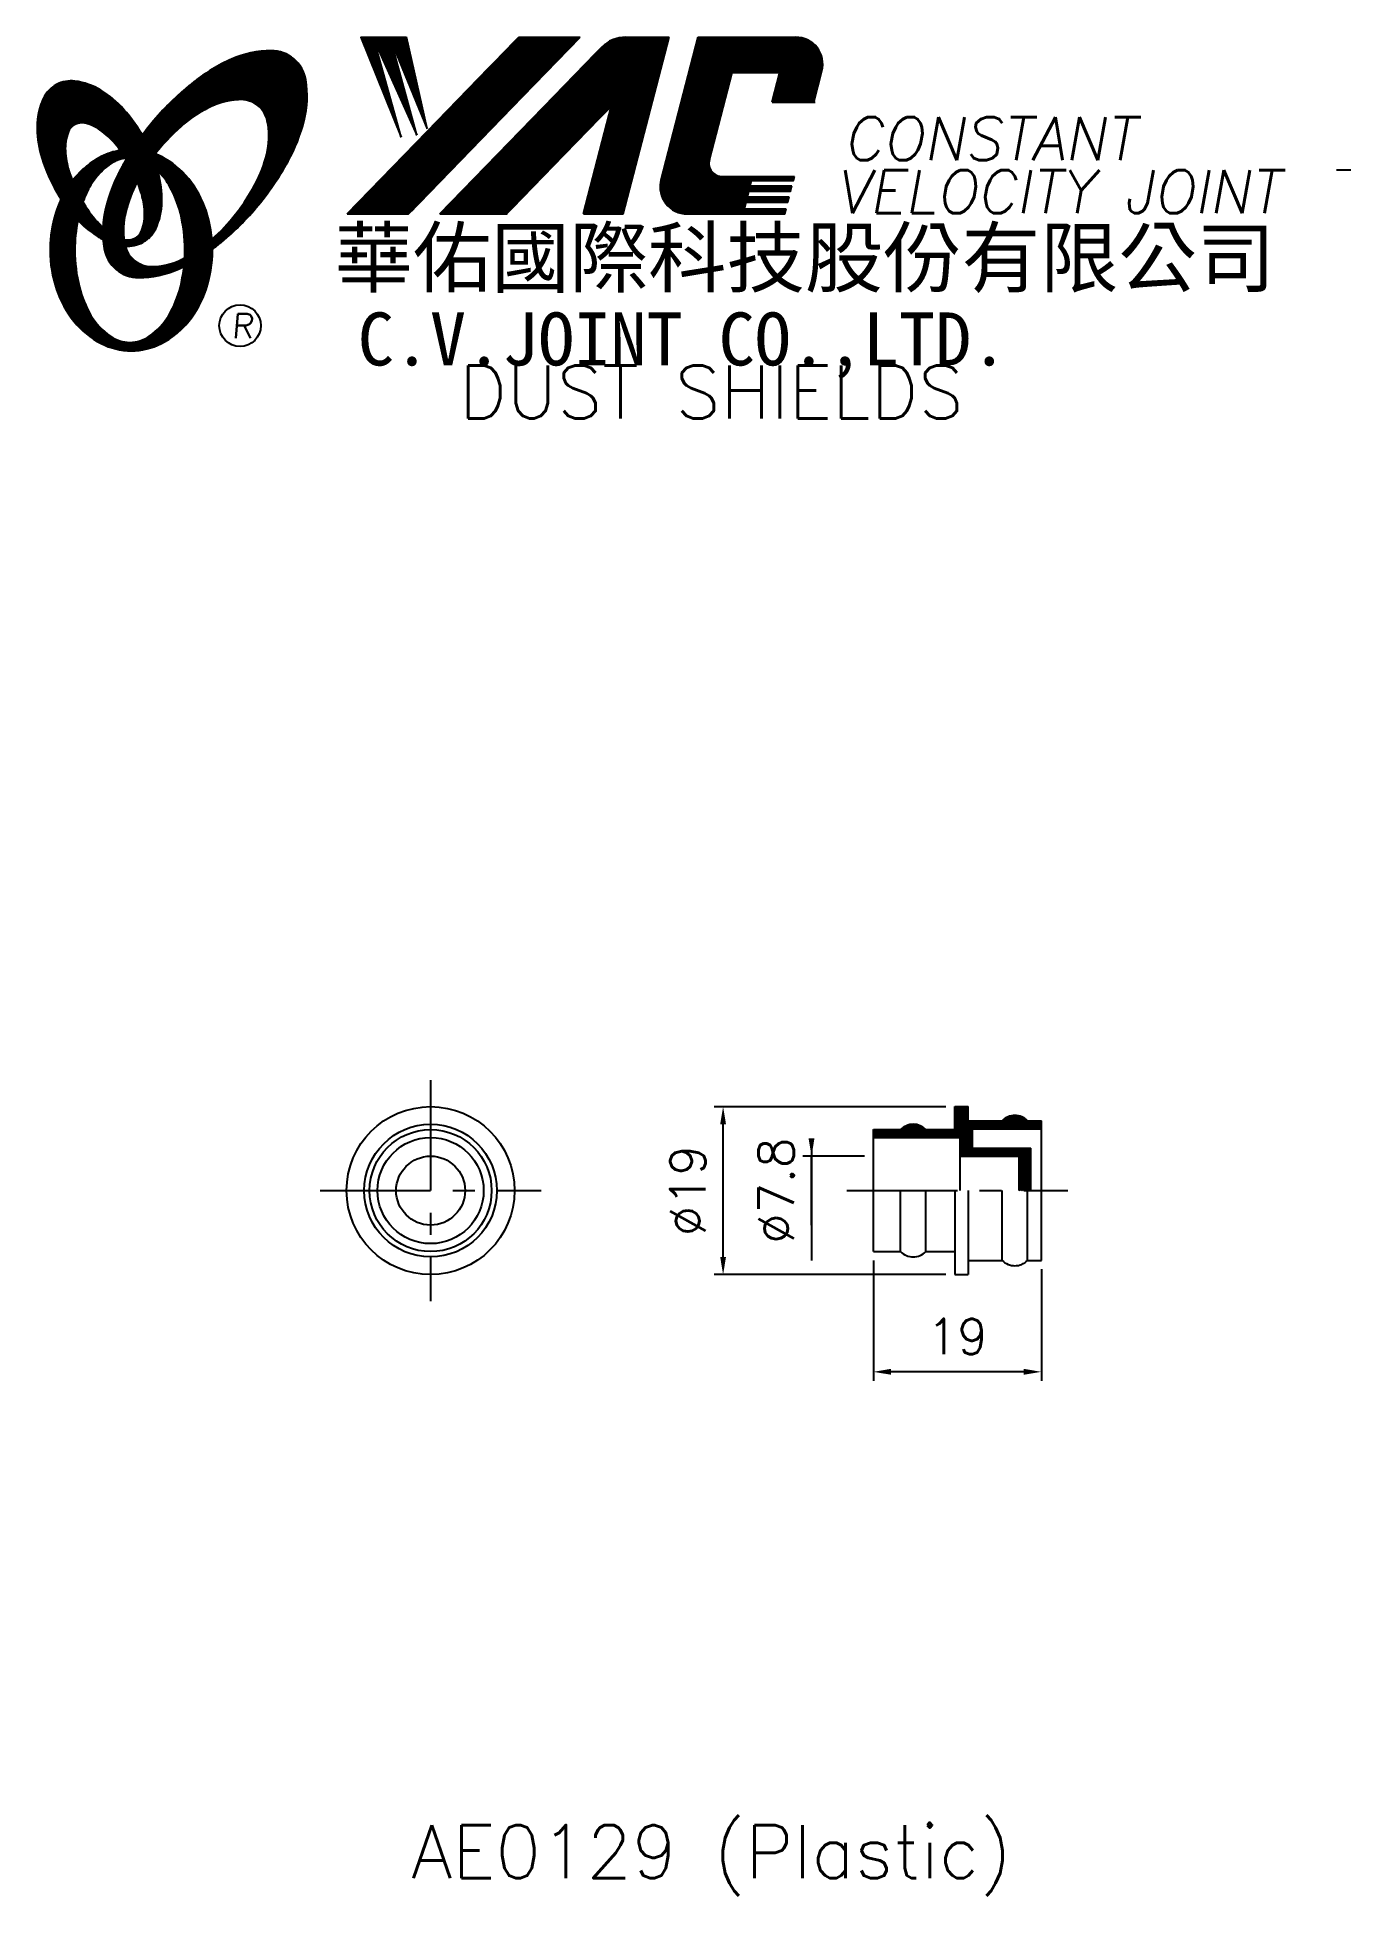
# Model space of a CAD drawing. Extents: x 567 to 715, y 346 to 556.
import ezdxf
from ezdxf.enums import TextEntityAlignment as Align

# ---------------------------------------------------------------- set-up
doc = ezdxf.new("R2010")
doc.units = 0
doc.header["$LTSCALE"] = 10
doc.header["$MEASUREMENT"] = 0
doc.linetypes.add('CENTER', pattern=[2, 1.25, -0.25, 0.25, -0.25])
doc.layers.get('0').update_dxf_attribs({"linetype": 'CONTINUOUS'})
doc.layers.get('DEFPOINTS').update_dxf_attribs({"linetype": 'CONTINUOUS'})
doc.layers.add('3', color=2, linetype='CENTER')
doc.layers.add('4', color=7, linetype='CONTINUOUS')
doc.styles.add('CHINA', font='KAIU.TTF')
doc.styles.add('ITALICC', font='simplex.shx')
doc.dimstyles.new('STANDARD$0', dxfattribs={"dimtxt": 4, "dimasz": 2, "dimexe": 1, "dimexo": 1, "dimgap": 2, "dimtad": 1, "dimdec": 4, "dimzin": 10, "dimtxsty": 'ITALICC', "dimcen": 2, "dimclrd": 5, "dimclre": 5, "dimclrt": 18, "dimaunit": 1, "dimazin": 3, "dimtp": 0.1, "dimtfac": 0.7, "dimtdec": 4, "dimtmove": 0, "dimatfit": 3, "dimtolj": 1, "dimtzin": 10})
pattern_1 = [(45, (467.870321, 349.047146), (-0.00883883476, 0.00883883476), [])]
pattern_2 = [(45, (636.460867, 312.742736), (-0.00727476112, 0.00727476112), [])]

# ---------------------------------------------------------------- blocks, each defined once
blk = doc.blocks.new('*D4')
at = {"color": 5, "linetype": 'BYBLOCK'}
for p, q in [((669.69, 435.48), (643.49, 435.48)), ((644.49, 418.48), (644.49, 433.48)), ((669.69, 416.48), (643.49, 416.48))]:
    blk.add_line(p, q, dxfattribs=at)
for points in [[(644.16, 433.48), (644.82, 433.48), (644.49, 435.48)], [(644.16, 418.48), (644.82, 418.48), (644.49, 416.48)]]:
    blk.add_solid(points, dxfattribs=at)
at = {"layer": 'DEFPOINTS', "color": 0, "linetype": 'BYBLOCK'}
for p in [(644.49, 435.48), (670.69, 435.48), (670.69, 416.48)]:
    blk.add_point(p, dxfattribs=at)
at = {"color": 18, "linetype": 'BYBLOCK', "insert": (640.49, 425.98), "char_height": 4, "attachment_point": 5, "rotation": 90, "style": 'ITALICC'}
blk.add_mtext('\\A1;∅19', dxfattribs=at)
blk = doc.blocks.new('*D5')
at = {"color": 5, "linetype": 'BYBLOCK'}
for p, q in [((654.49, 431.88), (654.49, 418.08)), ((660.49, 429.88), (653.49, 429.88)), ((654.49, 422.08), (654.49, 429.88))]:
    blk.add_line(p, q, dxfattribs=at)
blk.add_solid([(654.16, 431.88), (654.82, 431.88), (654.49, 429.88)], dxfattribs=at)
at = {"layer": 'DEFPOINTS', "color": 0, "linetype": 'BYBLOCK'}
for p in [(654.49, 429.88), (661.49, 429.88), (661.49, 422.08)]:
    blk.add_point(p, dxfattribs=at)
at = {"color": 18, "linetype": 'BYBLOCK', "insert": (650.49, 425.98), "char_height": 4, "attachment_point": 5, "rotation": 90, "style": 'ITALICC'}
blk.add_mtext('\\A1;∅7.8', dxfattribs=at)
blk = doc.blocks.new('*D6')
at = {"color": 5, "linetype": 'BYBLOCK'}
for p, q in [((661.49, 418.08), (661.49, 404.48)), ((680.49, 417.08), (680.49, 404.48)), ((678.49, 405.48), (663.49, 405.48))]:
    blk.add_line(p, q, dxfattribs=at)
for points in [[(663.49, 405.82), (663.49, 405.15), (661.49, 405.48)], [(678.49, 405.82), (678.49, 405.15), (680.49, 405.48)]]:
    blk.add_solid(points, dxfattribs=at)
at = {"layer": 'DEFPOINTS', "color": 0, "linetype": 'BYBLOCK'}
for p in [(661.49, 419.08), (680.49, 418.08), (661.49, 405.48)]:
    blk.add_point(p, dxfattribs=at)
at = {"color": 18, "linetype": 'BYBLOCK', "insert": (670.99, 409.48), "char_height": 4, "attachment_point": 5, "style": 'ITALICC'}
blk.add_mtext('\\A1;19', dxfattribs=at)

msp = doc.modelspace()

# ---------------------------------------------------------------- hatches: boundary and pattern name
at = {"layer": '4', "linetype": 'CONTINUOUS'}
h = msp.add_hatch(dxfattribs=at)
h.set_pattern_fill('ANSI31', color=5, scale=0.1, style=0)
h.set_pattern_definition(pattern_1)
h.paths.add_polyline_path([(628.32903, 556.47813), (621.37172, 556.47813), (601.95511, 536.47437), (608.91242, 536.47437)])
h.paths.add_polyline_path([(631.87592, 548.71256), (628.69554, 536.47437), (633.17653, 536.47437), (638.37496, 556.47813), (633.47824, 556.47813, 0.202785967), (630.74416, 555.32171), (612.45003, 536.47437), (619.99695, 536.47437)])
h.paths.add_polyline_path([(645.50302, 552.47971), (650.89674, 552.47971), (650.02772, 549.1357), (654.74455, 549.1357), (655.66126, 552.66326, 0.490800957), (652.71106, 556.47813), (641.67675, 556.47813), (637.46969, 540.28924, 0.490800957), (640.41989, 536.47437), (651.45421, 536.47437), (651.60866, 537.06868), (646.89183, 537.06868), (647.0852, 537.81277), (651.80202, 537.81277), (651.96058, 538.4229), (647.24376, 538.4229), (647.405, 539.04337), (652.12182, 539.04337), (652.27801, 539.64436), (647.56118, 539.64436), (647.71799, 540.24774), (652.43481, 540.24774), (652.55154, 540.69693), (644.41179, 540.69693, -0.490800957), (642.93669, 542.60437)])
h = msp.add_hatch(dxfattribs=at)
h.set_pattern_fill('ANSI31', color=1, scale=0.1, style=0)
h.set_pattern_definition(pattern_1)
h.paths.add_polyline_path([(608.68709, 556.47813), (603.50976, 556.47813), (608.08052, 545.17439), (605.01459, 556.13237), (609.84933, 545.41005), (606.90132, 556.13237), (611.02854, 546.11702)])
h = msp.add_hatch(dxfattribs=at)
h.set_pattern_fill('ANSI31', color=5, scale=0.082305, style=0)
h.set_pattern_definition([(45, (467.870321, 349.047146), (-0.00727476112, 0.00727476112), [])])
h.paths.add_polyline_path([(589.90579, 549.41565, -0.172879177), (591.84727, 548.75708, -0.172879177), (592.93456, 547.01903, -0.104527385), (592.96234, 543.69084, -0.065680101), (591.79281, 540.28889, -0.051823203), (589.35239, 536.4465, -0.044272532), (586.67742, 533.62016, -0.020203161), (586.731, 532.48224, 0.006517006), (587.13555, 532.79432, 0.049863361), (591.68898, 537.20738, 0.049863361), (595.27861, 542.43455, 0.063682799), (597.09966, 547.06189, 0.103597411), (597.28896, 551.64586, 0.177892575), (595.94035, 554.01614, 0.177892575), (593.37796, 554.94947, 0.103597411), (588.89016, 553.99642, 0.063682799), (584.63242, 551.42735, 0.049863361), (580.07899, 547.01429, 0.016070017), (578.80829, 545.40798, -0.007061632), (579.05558, 544.97094, -0.031648676), (580.00816, 542.93437, -0.008069351), (580.44007, 543.49868, -0.051823203), (583.61844, 546.75713, -0.065680101), (586.66037, 548.67749, -0.104527385)])
h.paths.add_polyline_path([(576.83012, 536.25433, -0.065680101), (577.99965, 539.65629, -0.006063428), (578.24359, 540.1313, 0.027613469), (577.51676, 541.71937, 0.017011252), (576.98334, 542.65435, 0.007829282), (576.48935, 541.78712, 0.063682799), (574.66831, 537.15978, 0.103597411), (574.47901, 532.5758, 0.177892575), (575.82762, 530.20553, 0.177892575), (578.39001, 529.2722, 0.103597411), (582.87781, 530.22525, 0.008811776), (583.50478, 530.51532, 0.013922709), (583.5821, 531.48513, -0.009086703), (583.13209, 531.26769, -0.104527385), (579.88667, 530.52952, -0.172879177), (577.94519, 531.18809, -0.172879177), (576.8579, 532.92614, -0.104527385)])
h = msp.add_hatch(dxfattribs=at)
h.set_pattern_fill('ANSI31', color=3, scale=0.082305, style=0)
h.set_pattern_definition(pattern_2)
h.paths.add_polyline_path([(574.10929, 550.46649, 0.106488277), (571.16741, 551.50506, 0.158297415), (569.07721, 551.11002, 0.158297415), (567.61788, 549.56233, 0.106488277), (566.90707, 546.52456, 0.071723199), (567.32511, 543.2116, 0.058080454), (568.87009, 539.39622, 0.058080454), (571.25114, 536.03842, 0.071723199), (573.81638, 533.90067, 0.020895977), (574.35657, 533.59868, -0.030777155), (574.34066, 534.9749, -0.042059526), (573.2443, 536.13766, -0.04691039), (571.62514, 538.61881, -0.04691039), (570.49686, 541.3583, -0.060581117), (570.09476, 543.62036, -0.10187153), (570.40638, 545.70857, -0.185892489), (571.18647, 546.60021, -0.185892489), (572.36311, 546.73833, -0.10187153), (574.26076, 545.81279, -0.060581117), (575.89759, 544.20052, -0.04691039), (577.51676, 541.71937, -0.04691039), (578.64504, 538.97989, -0.060581117), (579.04714, 536.71782, -0.10187153), (578.73552, 534.62962, -0.185892489), (577.95543, 533.73798, -0.185892489), (576.77879, 533.59986, -0.002013383), (576.73799, 533.61048, 0.021593804), (576.8579, 532.92614, 0.006477741), (576.8759, 532.84911, 0.14950097), (578.84846, 533.25714, 0.158297415), (580.30779, 534.80483, 0.106488277), (581.0186, 537.8426, 0.071723199), (580.60056, 541.15556, 0.058080454), (579.05558, 544.97094, 0.058080454), (576.67453, 548.32873, 0.071723199)])
h = msp.add_hatch(dxfattribs=at)
h.set_pattern_fill('ANSI31', color=1, scale=0.082305, style=0)
h.set_pattern_definition(pattern_2)
h.paths.add_polyline_path([(575.20291, 542.14304, -0.120168026), (576.8947, 542.79643, 0.016865385), (576.29494, 543.67917, 0.076648372), (574.13872, 542.96025, 0.104809576), (571.05426, 540.44715, 0.005838257), (570.88732, 540.23495, 0.028089978), (571.62514, 538.61881, 0.014237292), (572.06727, 537.83377, -0.045767751), (572.99245, 539.77061, -0.106890197)])
h.paths.add_polyline_path([(571.17154, 532.38842, -0.048711043), (571.50165, 535.76876, -0.007865741), (571.25114, 536.03842, -0.037695478), (569.61527, 538.15718, 0.03042545), (569.08994, 536.85321, 0.080710289), (568.3645, 532.38842, 0.080710289), (569.08994, 527.92363, 0.089265679), (571.05426, 524.32969, 0.104809576), (574.13872, 521.81659, 0.11926607), (577.54791, 520.99165, 0.11926607), (580.9571, 521.81659, 0.104809576), (584.04156, 524.32969, 0.089265679), (586.00588, 527.92363, 0.080710289), (586.73131, 532.38842, 0.080710289), (586.00588, 536.85321, 0.089265679), (584.04156, 540.44715, 0.104809576), (580.9571, 542.96025, 0.025513357), (580.26387, 543.273, 0.004818181), (580.00816, 542.93437, -0.023722145), (580.54938, 541.33762, -0.065307489), (581.78456, 539.77061, -0.073950765), (583.09701, 536.57288, -0.060532391), (583.60546, 532.38842, -0.060532391), (583.09701, 528.20396, -0.073950765), (581.78456, 525.00623, -0.106890197), (579.5741, 522.6338, -0.153118262), (577.3885, 521.94842, -0.153118262), (575.20291, 522.6338, -0.106890197), (572.99245, 525.00623, -0.073950765), (571.68, 528.20396, -0.060532391)])
h = msp.add_hatch(dxfattribs=at)
h.set_pattern_fill('ANSI31', color=5, style=0)
h.set_pattern_definition([(45, (50.04012, 47.82339), (-0.088388348, 0.088388348), [])])
h.paths.add_polyline_path([(672.68961, 432.98404), (680.48961, 432.98404), (680.48961, 433.88404), (678.9179, 433.88404, 0.420084025), (676.06133, 433.88404), (672.18961, 433.88404), (672.18961, 435.48404), (670.68961, 435.48404), (670.68961, 432.88404), (667.4179, 432.88404, 0.420084025), (664.56133, 432.88404), (661.48961, 432.88404), (661.48961, 431.98404), (671.28961, 431.98404), (671.28961, 429.88404), (677.98961, 429.88404), (677.98961, 425.98404), (679.28961, 425.98404), (679.28961, 430.78404), (672.68961, 430.78404)])

# ---------------------------------------------------------------- linework, layer by layer
at = {"layer": '3', "color": 5, "linetype": 'CENTER'}
for p, q in [((611.40524, 438.48404), (611.40524, 413.48404)), ((598.90524, 425.98404), (623.90524, 425.98404)), ((658.48961, 425.98404), (683.48961, 425.98404))]:
    msp.add_line(p, q, dxfattribs=at)
at = {"layer": '4', "color": 5, "linetype": 'CONTINUOUS'}
for p, q in [((601.95511, 536.47437), (621.37172, 556.47813)), ((608.91242, 536.47437), (628.32903, 556.47813)), ((612.45003, 536.47437), (630.74416, 555.32171)), ((621.37172, 556.47813), (628.32903, 556.47813)), ((633.17653, 536.47437), (638.37496, 556.47813)), ((633.47824, 556.47813), (638.37496, 556.47813)), ((637.46969, 540.28924), (641.67675, 556.47813)), ((641.67675, 556.47813), (652.71106, 556.47813)), ((642.93669, 542.60437), (645.50302, 552.47971)), ((645.50302, 552.47971), (650.89674, 552.47971)), ((650.02772, 549.1357), (650.89674, 552.47971)), ((654.74455, 549.1357), (655.66126, 552.66326)), ((650.02772, 549.1357), (654.89498, 549.1357)), ((619.99695, 536.47437), (631.87592, 548.71256)), ((628.69554, 536.47437), (631.87592, 548.71256)), ((644.41179, 540.69693), (652.55154, 540.69693)), ((652.43481, 540.24774), (652.55154, 540.69693)), ((715.48961, 541.4495), (713.85365, 541.4495)), ((647.24376, 538.4229), (647.405, 539.04337)), ((647.24376, 538.4229), (651.96058, 538.4229)), ((647.405, 539.04337), (652.12182, 539.04337)), ((647.56118, 539.64436), (647.71799, 540.24774)), ((647.56118, 539.64436), (652.27801, 539.64436)), ((647.71799, 540.24774), (652.43481, 540.24774)), ((651.80202, 537.81277), (651.96058, 538.4229)), ((652.12182, 539.04337), (652.27801, 539.64436)), ((601.95511, 536.47437), (608.91242, 536.47437)), ((612.45003, 536.47437), (619.99695, 536.47437)), ((628.69554, 536.47437), (633.17653, 536.47437)), ((640.41989, 536.47437), (651.45421, 536.47437)), ((646.89183, 537.06868), (647.0852, 537.81277)), ((646.89183, 537.06868), (651.60866, 537.06868)), ((647.0852, 537.81277), (651.80202, 537.81277)), ((651.45421, 536.47437), (651.60866, 537.06868))]:
    msp.add_line(p, q, dxfattribs=at)
at = {"layer": '4', "color": 1, "linetype": 'CONTINUOUS'}
for p, q in [((603.50976, 556.47813), (608.68709, 556.47813)), ((603.50976, 556.47813), (608.08052, 545.17439)), ((605.01459, 556.13237), (609.84933, 545.41005)), ((608.08052, 545.17439), (605.01459, 556.13237)), ((609.84933, 545.41005), (606.90132, 556.13237)), ((606.90132, 556.13237), (611.02854, 546.11702)), ((611.02854, 546.11702), (608.68709, 556.47813))]:
    msp.add_line(p, q, dxfattribs=at)
at = {"layer": '4', "color": 7, "linetype": 'CONTINUOUS'}
for p, q in [((670.68961, 432.88404), (670.68961, 435.48404)), ((670.68961, 435.48404), (672.18961, 435.48404)), ((672.18961, 433.88404), (672.18961, 435.48404)), ((672.18961, 433.88404), (676.06133, 433.88404)), ((678.9179, 433.88404), (680.48961, 433.88404)), ((680.48961, 418.08404), (680.48961, 433.88404)), ((661.48961, 419.08404), (661.48961, 432.88404)), ((661.48961, 432.88404), (664.56133, 432.88404)), ((661.48961, 431.98404), (671.28961, 431.98404)), ((667.4179, 432.88404), (670.68961, 432.88404)), ((671.28961, 425.98404), (671.28961, 431.98404)), ((672.68961, 430.78404), (672.68961, 432.98404)), ((672.68961, 432.98404), (680.48961, 432.98404)), ((671.28961, 429.88404), (677.98961, 429.88404)), ((672.68961, 430.78404), (679.28961, 430.78404)), ((677.98961, 425.98404), (677.98961, 429.88404)), ((679.28961, 425.98404), (679.28961, 430.78404)), ((664.56133, 419.08404), (664.56133, 425.98404)), ((667.4179, 419.08404), (667.4179, 425.98404)), ((670.68961, 425.98404), (670.68961, 416.48404)), ((672.18961, 425.98404), (672.18961, 416.48404)), ((676.06133, 418.08404), (676.06133, 425.98404)), ((678.9179, 418.08404), (678.9179, 425.98404)), ((661.48961, 419.08404), (664.56133, 419.08404)), ((667.4179, 419.08404), (670.68961, 419.08404)), ((670.68961, 416.48404), (672.18961, 416.48404)), ((672.18961, 418.08404), (676.06133, 418.08404)), ((678.9179, 418.08404), (680.48961, 418.08404))]:
    msp.add_line(p, q, dxfattribs=at)
at = {"layer": '4', "color": 5, "linetype": 'CONTINUOUS'}
for points in [[(586.731, 532.48224, 0.006517006), (587.13555, 532.79432, 0.049863361), (591.68898, 537.20738, 0.049863361), (595.27861, 542.43455, 0.063682799), (597.09966, 547.06189, 0.103597411), (597.28896, 551.64586, 0.177892575), (595.94035, 554.01614, 0.177892575), (593.37796, 554.94947, 0.103597411), (588.89016, 553.99642, 0.063682799), (584.63242, 551.42735, 0.049863361), (580.07899, 547.01429, 0.016070017), (578.80829, 545.40798)], [(586.67742, 533.62016, 0.044272532), (589.35239, 536.4465, 0.051823203), (591.79281, 540.28889, 0.065680101), (592.96234, 543.69084, 0.104527385), (592.93456, 547.01903, 0.172879177), (591.84727, 548.75708, 0.172879177), (589.90579, 549.41565, 0.104527385), (586.66037, 548.67749, 0.065680101), (583.61844, 546.75713, 0.051823203), (580.44007, 543.49868, 0.008069351), (580.00816, 542.93437)], [(576.98334, 542.65435, 0.007829282), (576.48935, 541.78712, 0.063682799), (574.66831, 537.15978, 0.103597411), (574.47901, 532.5758, 0.177892575), (575.82762, 530.20553, 0.177892575), (578.39001, 529.2722, 0.103597411), (582.87781, 530.22525, 0.008811776), (583.50478, 530.51532, 0.008811776)], [(578.24359, 540.1313, 0.006063428), (577.99965, 539.65629, 0.065680101), (576.83012, 536.25433, 0.104527385), (576.8579, 532.92614, 0.172879177), (577.94519, 531.18809, 0.172879177), (579.88667, 530.52952, 0.104527385), (583.13209, 531.26769, 0.009086703), (583.5821, 531.48513, 0.009086703)]]:
    msp.add_lwpolyline(points, format="xyb", dxfattribs=at)
at = {"layer": '4', "color": 3, "linetype": 'CONTINUOUS'}
for points in [[(576.8759, 532.84911, 0.14950097), (578.84846, 533.25714, 0.158297415), (580.30779, 534.80483, 0.106488277), (581.0186, 537.8426, 0.071723199), (580.60056, 541.15556, 0.058080454), (579.05558, 544.97094, 0.058080454), (576.67453, 548.32873, 0.071723199), (574.10929, 550.46649, 0.106488277), (571.16741, 551.50506, 0.158297415), (569.07721, 551.11002, 0.158297415), (567.61788, 549.56233, 0.106488277), (566.90707, 546.52456, 0.071723199), (567.32511, 543.2116, 0.058080454), (568.87009, 539.39622, 0.058080454), (571.25114, 536.03842, 0.071723199), (573.81638, 533.90067, 0.020895977), (574.35657, 533.59868, 0.020895977)], [(576.73799, 533.61048, 0.002013383), (576.77879, 533.59986, 0.185892489), (577.95543, 533.73798, 0.185892489), (578.73552, 534.62962, 0.10187153), (579.04714, 536.71782, 0.060581117), (578.64504, 538.97989, 0.04691039), (577.51676, 541.71937, 0.04691039), (575.89759, 544.20052, 0.060581117), (574.26076, 545.81279, 0.10187153), (572.36311, 546.73833, 0.185892489), (571.18647, 546.60021, 0.185892489), (570.40638, 545.70857, 0.10187153), (570.09476, 543.62036, 0.060581117), (570.49686, 541.3583, 0.04691039), (571.62514, 538.61881, 0.04691039), (573.2443, 536.13766, 0.042059526), (574.34066, 534.9749, 0.042059526)]]:
    msp.add_lwpolyline(points, format="xyb", dxfattribs=at)
at = {"layer": '4', "color": 1, "linetype": 'CONTINUOUS'}
for points in [[(569.61527, 538.15718, 0.03042545), (569.08994, 536.85321, 0.080710289), (568.3645, 532.38842, 0.080710289), (569.08994, 527.92363, 0.089265679), (571.05426, 524.32969, 0.104809576), (574.13872, 521.81659, 0.11926607), (577.54791, 520.99165, 0.11926607), (580.9571, 521.81659, 0.104809576), (584.04156, 524.32969, 0.089265679), (586.00588, 527.92363, 0.080710289), (586.73131, 532.38842, 0.080710289), (586.00588, 536.85321, 0.089265679), (584.04156, 540.44715, 0.104809576), (580.9571, 542.96025, 0.025513357), (580.26387, 543.273, 0.025513357)], [(576.29494, 543.67917, 0.076648372), (574.13872, 542.96025, 0.104809576), (571.05426, 540.44715, 0.005838257), (570.88732, 540.23495, 0.005838257)], [(576.8947, 542.79643, 0.120168026), (575.20291, 542.14304, 0.106890197), (572.99245, 539.77061, 0.045767751), (572.06727, 537.83377, 0.045767751)], [(571.50165, 535.76876, 0.048711043), (571.17154, 532.38842, 0.060532391), (571.68, 528.20396, 0.073950765), (572.99245, 525.00623, 0.106890197), (575.20291, 522.6338, 0.153118262), (577.3885, 521.94842, 0.153118262), (579.5741, 522.6338, 0.106890197), (581.78456, 525.00623, 0.073950765), (583.09701, 528.20396, 0.060532391), (583.60546, 532.38842, 0.060532391), (583.09701, 536.57288, 0.073950765), (581.78456, 539.77061, 0.065307489), (580.54938, 541.33762)]]:
    msp.add_lwpolyline(points, format="xyb", dxfattribs=at)
at = {"layer": '4', "color": 5, "linetype": 'CONTINUOUS'}
msp.add_circle((589.85215, 523.8427), 2.35282, dxfattribs=at)
at = {"layer": '4', "color": 7, "linetype": 'CONTINUOUS'}
for radius in [9.5, 7.5, 6.9, 6, 3.9]:
    msp.add_circle((611.40524, 425.98404), radius, dxfattribs=at)
at = {"layer": '4', "color": 5, "linetype": 'CONTINUOUS'}
for centre, radius, start, end in [((633.47824, 552.66789), 3.81024, 90, 135.8533387), ((652.71106, 553.42994), 3.04819, 345.4326059, 90), ((644.41179, 542.22103), 1.5241, 165.4326059, 270), ((640.41989, 539.52256), 3.04819, 165.4326059, 270)]:
    msp.add_arc(centre, radius, start, end, dxfattribs=at)
at = {"layer": '4', "color": 7, "linetype": 'CONTINUOUS'}
for centre, start, end in [((665.98961, 431.48404), 44.427004, 135.572996), ((677.48961, 432.48404), 44.427004, 135.572996), ((665.98961, 420.48404), 224.427004, 315.572996), ((677.48961, 419.48404), 224.427004, 315.572996)]:
    msp.add_arc(centre, 2, start, end, dxfattribs=at)

# ---------------------------------------------------------------- texts
at = {"layer": '4', "color": 5, "linetype": 'CONTINUOUS', "style": 'ITALICC'}
for s, height, oblique, p in [('CONSTANT', 4.9, 10, (658.10392, 542.54484)), ('VELOCITY JOINT', 4.9, 10, (657.2257, 536.54945)), ('R', 2.75625, 5, (588.89346, 522.4331))]:
    msp.add_text(s, height=height, dxfattribs=dict(at, oblique=oblique)).set_placement(p)
at = {"layer": '4', "color": 7, "linetype": 'CONTINUOUS', "style": 'CHINA'}
for s, height, p in [('華佑國際科技股份有限公司', 6.5, (600.54176, 528.28452)), ('C.V.JOINT CO.,LTD.', 6, (603.17039, 519.3383))]:
    msp.add_text(s, height=height, dxfattribs=at).set_placement(p)
at = {"layer": '4', "color": 18, "linetype": 'CONTINUOUS', "style": 'ITALICC'}
for s, p in [('DUST SHIELDS', (643.17312, 513.34548)), ('AE0129 (Plastic)', (643.17312, 348.19809))]:
    msp.add_text(s, height=6, dxfattribs=at).set_placement(p, align=Align.CENTER)

# ---------------------------------------------------------------- dimensions: what is measured, and where the dimension line sits
at = {"layer": '4', "color": 7, "linetype": 'CONTINUOUS'}
dim = msp.add_linear_dim(base=(644.48962, 435.48404), p1=(670.68961, 416.48404), p2=(670.68961, 435.48404), angle=90, text='%%C19', dimstyle='STANDARD$0', dxfattribs=at)
dim.commit()
dim.dimension.update_dxf_attribs({"geometry": '*D4', "text_midpoint": (640.48962, 425.98404)})
dim = msp.add_linear_dim(base=(654.48959, 429.88404), p1=(661.48961, 422.08404), p2=(661.48961, 429.88404), angle=90, text='%%C7.8', dimstyle='STANDARD$0', override={"dimcen": -2, "dimse1": 1, "dimsd1": 1}, dxfattribs=at)
dim.commit()
dim.dimension.update_dxf_attribs({"geometry": '*D5', "text_midpoint": (654.48959, 425.98404), "dimtype": 160})
dim = msp.add_linear_dim(base=(661.48961, 405.484), p1=(680.48961, 418.08404), p2=(661.48961, 419.08404), text='19', dimstyle='STANDARD$0', dxfattribs=at)
dim.commit()
dim.dimension.update_dxf_attribs({"geometry": '*D6', "text_midpoint": (670.98961, 409.484)})

doc.saveas('drawing.dxf')
